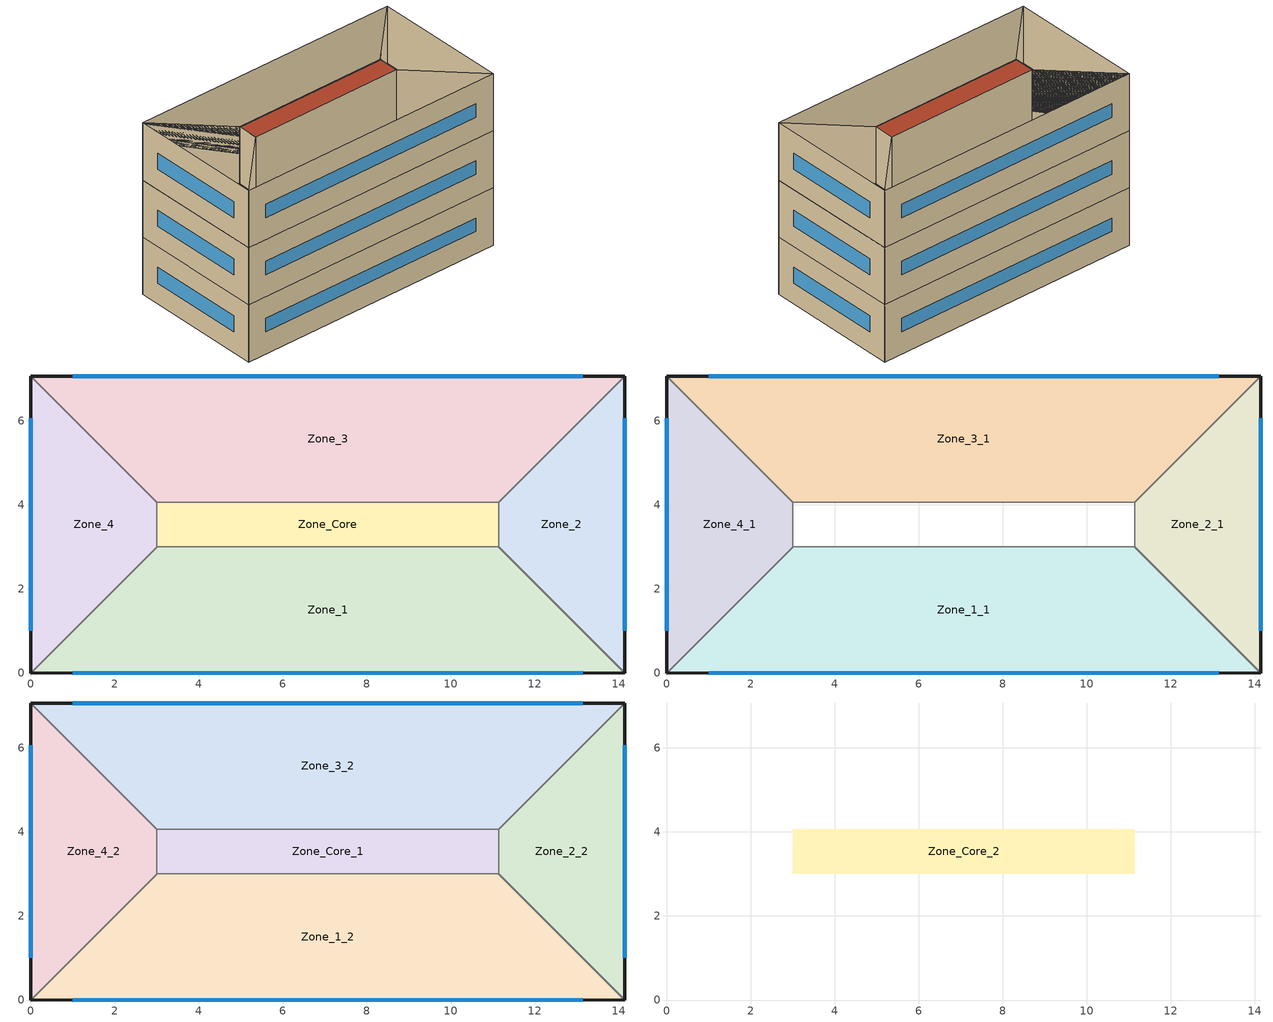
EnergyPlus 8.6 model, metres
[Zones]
Zone_1
 floor ground (Floor_Construction): 0,0 3,3 11.14,3 14.14,0 z0
 wall outside (EWall_Construction): 0,0 14.14,0 z0:3
 wall to Zone_Core (EWall_Construction): 3,3 11.14,3 z0:3
 wall to Zone_4 (EWall_Construction): 0,0 3,3 z0:3
 wall to Zone_2 (EWall_Construction): 14.14,0 11.14,3 z0:3
 window (Window_Construction): 1,0 13.14,0 z1.15:1.85
Zone_2
 floor ground (Floor_Construction): 11.14,3 11.14,4.07 14.14,7.07 14.14,0 z0
 wall outside (EWall_Construction): 14.14,0 14.14,7.07 z0:3
 wall to Zone_1 (EWall_Construction): 11.14,3 14.14,0 z0:3
 wall to Zone_Core (EWall_Construction): 11.14,3 11.14,4.07 z0:3
 wall to Zone_3 (EWall_Construction): 11.14,4.07 14.14,7.07 z0:3
 window (Window_Construction): 14.14,1 14.14,6.07 z1.08:1.92
Zone_3
 floor ground (Floor_Construction): 3,4.07 0,7.07 14.14,7.07 11.14,4.07 z0
 wall outside (EWall_Construction): 14.14,7.07 0,7.07 z0:3
 wall to Zone_Core (EWall_Construction): 3,4.07 11.14,4.07 z0:3
 wall to Zone_2 (EWall_Construction): 11.14,4.07 14.14,7.07 z0:3
 wall to Zone_4 (EWall_Construction): 3,4.07 0,7.07 z0:3
 window (Window_Construction): 13.14,7.07 1,7.07 z1.15:1.85
Zone_4
 floor ground (Floor_Construction): 0,0 0,7.07 3,4.07 3,3 z0
 wall outside (EWall_Construction): 0,7.07 0,0 z0:3
 wall to Zone_1 (EWall_Construction): 0,0 3,3 z0:3
 wall to Zone_3 (EWall_Construction): 3,4.07 0,7.07 z0:3
 wall to Zone_Core (EWall_Construction): 3,3 3,4.07 z0:3
 window (Window_Construction): 0,6.07 0,1 z1.08:1.92
Zone_Core
 floor ground (Floor_Construction): 11.14,4.07 11.14,3 3,3 3,4.07 z0
Zone_1_1
 floor ground (Floor_Construction): 0,0 3,3 11.14,3 14.14,0 z3
 wall outside (EWall_Construction): 0,0 14.14,0 z3:6
 wall to Zone_Core_1 (EWall_Construction): 3,3 11.14,3 z3:6
 wall to Zone_4_1 (EWall_Construction): 0,0 3,3 z3:6
 wall to Zone_2_1 (EWall_Construction): 14.14,0 11.14,3 z3:6
 window (Window_Construction): 1,0 13.14,0 z4.15:4.85
 roof outside (Roof_Construction): 0,0 14.14,0 11.14,3 3,3 z6
Zone_2_1
 floor ground (Floor_Construction): 11.14,3 11.14,4.07 14.14,7.07 14.14,0 z3
 wall outside (EWall_Construction): 14.14,0 14.14,7.07 z3:6
 wall to Zone_1_1 (EWall_Construction): 11.14,3 14.14,0 z3:6
 wall to Zone_Core_1 (EWall_Construction): 11.14,3 11.14,4.07 z3:6
 wall to Zone_3_1 (EWall_Construction): 11.14,4.07 14.14,7.07 z3:6
 window (Window_Construction): 14.14,1 14.14,6.07 z4.08:4.92
 roof outside (Roof_Construction): 11.14,3 14.14,0 14.14,7.07 11.14,4.07 z6
Zone_3_1
 floor ground (Floor_Construction): 3,4.07 0,7.07 14.14,7.07 11.14,4.07 z3
 wall outside (EWall_Construction): 14.14,7.07 0,7.07 z3:6
 wall to Zone_Core_1 (EWall_Construction): 3,4.07 11.14,4.07 z3:6
 wall to Zone_2_1 (EWall_Construction): 11.14,4.07 14.14,7.07 z3:6
 wall to Zone_4_1 (EWall_Construction): 3,4.07 0,7.07 z3:6
 window (Window_Construction): 13.14,7.07 1,7.07 z4.15:4.85
 roof outside (Roof_Construction): 3,4.07 11.14,4.07 14.14,7.07 0,7.07 z6
Zone_4_1
 floor ground (Floor_Construction): 0,0 0,7.07 3,4.07 3,3 z3
 wall outside (EWall_Construction): 0,7.07 0,0 z3:6
 wall to Zone_1_1 (EWall_Construction): 0,0 3,3 z3:6
 wall to Zone_3_1 (EWall_Construction): 3,4.07 0,7.07 z3:6
 wall to Zone_Core_1 (EWall_Construction): 3,3 3,4.07 z3:6
 window (Window_Construction): 0,6.07 0,1 z4.08:4.92
 roof outside (Roof_Construction): 0,0 3,3 3,4.07 0,7.07 z6
Zone_1_2
 floor ground (Floor_Construction): 0,0 3,3 11.14,3 14.14,0 z6
 wall outside (EWall_Construction): 0,0 14.14,0 z6:9
 wall to Zone_Core_2 (EWall_Construction): 3,3 11.14,3 z6:9
 wall to Zone_4_2 (EWall_Construction): 0,0 3,3 z6:9
 wall to Zone_2_2 (EWall_Construction): 14.14,0 11.14,3 z6:9
 window (Window_Construction): 1,0 13.14,0 z7.15:7.85
Zone_2_2
 floor ground (Floor_Construction): 11.14,3 11.14,4.07 14.14,7.07 14.14,0 z6
 wall outside (EWall_Construction): 14.14,0 14.14,7.07 z6:9
 wall to Zone_1_2 (EWall_Construction): 11.14,3 14.14,0 z6:9
 wall to Zone_Core_2 (EWall_Construction): 11.14,3 11.14,4.07 z6:9
 wall to Zone_3_2 (EWall_Construction): 11.14,4.07 14.14,7.07 z6:9
 window (Window_Construction): 14.14,1 14.14,6.07 z7.08:7.92
Zone_3_2
 floor ground (Floor_Construction): 3,4.07 0,7.07 14.14,7.07 11.14,4.07 z6
 wall outside (EWall_Construction): 14.14,7.07 0,7.07 z6:9
 wall to Zone_Core_2 (EWall_Construction): 3,4.07 11.14,4.07 z6:9
 wall to Zone_2_2 (EWall_Construction): 11.14,4.07 14.14,7.07 z6:9
 wall to Zone_4_2 (EWall_Construction): 3,4.07 0,7.07 z6:9
 window (Window_Construction): 13.14,7.07 1,7.07 z7.15:7.85
Zone_4_2
 floor ground (Floor_Construction): 0,0 0,7.07 3,4.07 3,3 z6
 wall outside (EWall_Construction): 0,7.07 0,0 z6:9
 wall to Zone_1_2 (EWall_Construction): 0,0 3,3 z6:9
 wall to Zone_3_2 (EWall_Construction): 3,4.07 0,7.07 z6:9
 wall to Zone_Core_2 (EWall_Construction): 3,3 3,4.07 z6:9
 window (Window_Construction): 0,6.07 0,1 z7.08:7.92
Zone_Core_1
 floor to Zone_Core (Floor_Construction): 11.14,4.07 11.14,3 3,3 3,4.07 z6
Zone_Core_2
 floor to Zone_Core_1 (Floor_Construction): 11.14,4.07 11.14,3 3,3 3,4.07 z9
 roof outside (Roof_Construction): 11.14,4.07 11.14,3 3,3 3,4.07 z9
[Building]
Building: North Axis {deg}=90; Terrain=Suburbs; Loads Convergence Tolerance Value=0.04; Temperature Convergence Tolerance Value {deltaC}=0.4; Solar Distribution=FullExterior; Maximum Number of Warmup Days=25
[SizingPeriod:WeatherFileDays]
WeatherSize: Begin Month=1; Begin Day of Month=1; End Month=12; End Day of Month=31; Day of Week for Start Day=Monday; Use Weather File Daylight Saving Period=Yes; Use Weather File Rain and Snow Indicators=Yes
[Material] Thermal Absorptance=0.9
Name | Roughness | Thickness {m} | Conductivity {W/m-K} | Density {kg/m3} | Specific Heat {J/kg-K} | Solar Absorptance | Visible Absorptance
Concrete_mat | Rough | 0.1 | 0.81 | 977 | 830 | 0.65 | 0.65
Plaster_mat | Rough | 0.015 | 0.16 | 600 | 1000 | 0.5 | 0.5
XPS INSULATION | VeryRough | 0.025 | 0.0432394 | 91.30524 | 836.8 | 0.5 | 0.5
[WindowMaterial:SimpleGlazingSystem]
Testwindow: U-Factor {W/m2-K}=0.351; Solar Heat Gain Coefficient=0.5; Visible Transmittance=0.2
[WindowMaterial:Blind]
BLIND: Slat Orientation=HORIZONTAL; Slat Width {m}=0.025; Slat Separation {m}=0.01875; Slat Thickness {m}=0.001; Slat Angle {deg}=45; Slat Conductivity {W/m-K}=0.1; Slat Beam Solar Transmittance=0; Front Side Slat Beam Solar Reflectance=0.7; Back Side Slat Beam Solar Reflectance=0.7; Slat Diffuse Solar Transmittance=0; Front Side Slat Diffuse Solar Reflectance=0.7; Back Side Slat Diffuse Solar Reflectance=0.7; Slat Beam Visible Transmittance=0; Front Side Slat Beam Visible Reflectance=0.5; Back Side Slat Beam Visible Reflectance=0.5; Slat Diffuse Visible Transmittance=0; Front Side Slat Diffuse Visible Reflectance=0.5; Back Side Slat Diffuse Visible Reflectance=0.5; Slat Infrared Hemispherical Transmittance=0; Front Side Slat Infrared Hemispherical Emissivity=0.9; Back Side Slat Infrared Hemispherical Emissivity=0.9; Blind to Glass Distance {m}=0.05; Blind Top Opening Multiplier=0.5; Blind Bottom Opening Multiplier=0.5; Blind Left Side Opening Multiplier=0; Blind Right Side Opening Multiplier=0; Minimum Slat Angle {deg}=0; Maximum Slat Angle {deg}=180
[Construction]
Roof_Construction; EWall_Construction; Floor_Construction: Plaster_mat, Concrete_mat, Plaster_mat, XPS INSULATION
Window_Construction: Testwindow
Int_Blind_Cons: Testwindow, BLIND
[WindowProperty:ShadingControl]
INCIDENT SOLAR ON BLIND: Shading Type=InteriorBlind; Construction with Shading=Int_Blind_Cons; Shading Control Type=OnIfHighSolarOnWindow; Setpoint {W/m2, W or deg C}=200; Shading Control Is Scheduled=NO; Glare Control Is Active=NO; Type of Slat Angle Control for Blinds=FixedSlatAngle
[Zone] Type=1; Ceiling Height {m}=autocalculate; Volume {m3}=autocalculate; Floor Area {m2}=autocalculate; Zone Inside Convection Algorithm=TARP
Name | Multiplier
Zone_1; Zone_2; Zone_3; Zone_4; Zone_Core; Zone_1_2; Zone_2_2; Zone_3_2; Zone_4_2; Zone_Core_2 | 1
Zone_1_1; Zone_2_1; Zone_3_1; Zone_4_1; Zone_Core_1 | 8
[Shading:Overhang] Height above Window or Door {m}=0; Tilt Angle from Window/Door {deg}=90; Left extension from Window/Door Width {m}=0; Right extension from Window/Door Width {m}=0
Name | Window or Door | Depth {m}
Test_overhang_N | North_Window | 0.585966
Test_overhang_S | South_Window | 0.585966
Test_overhang_E | East_Window | 0.701517
Test_overhang_W | West_Window | 0.701517
Test_overhang_N_1 | North_Window_1 | 0.585966
Test_overhang_S_1 | South_Window_1 | 0.585966
Test_overhang_E_1 | East_Window_1 | 0.701517
Test_overhang_W_1 | West_Window_1 | 0.701517
Test_overhang_N_2 | North_Window_2 | 0.585966
Test_overhang_S_2 | South_Window_2 | 0.585966
Test_overhang_E_2 | East_Window_2 | 0.701517
Test_overhang_W_2 | West_Window_2 | 0.701517
[Daylighting:Controls] Daylighting Method=SplitFlux; Lighting Control Type=Continuous; Minimum Input Power Fraction for Continuous or ContinuousOff Dimming Control=0.3; Minimum Light Output Fraction for Continuous or ContinuousOff Dimming Control=0.2; Number of Stepped Control Steps=1; Probability Lighting will be Reset When Needed in Manual Stepped Control=1; Glare Calculation Azimuth Angle of View Direction Clockwise from Zone y-Axis {deg}=15; Maximum Allowable Discomfort Glare Index=22; Fraction of Zone Controlled by Reference Point 1=1; Illuminance Setpoint at Reference Point 1 {lux}=300
Name | Zone | Glare Calculation Daylighting Reference Point | Daylighting Reference Point 1
Zone_1_DaylCtrl | Zone_1 | Zone_1_DaylRefPt1 | Zone_1_DaylRefPt1
Zone_2_DaylCtrl | Zone_2 | Zone_2_DaylRefPt1 | Zone_2_DaylRefPt1
Zone_3_DaylCtrl | Zone_3 | Zone_3_DaylRefPt1 | Zone_3_DaylRefPt1
Zone_4_DaylCtrl | Zone_4 | Zone_4_DaylRefPt1 | Zone_4_DaylRefPt1
Zone_1_1_DaylCtrl | Zone_1_1 | Zone_1_DaylRefPt1 | Zone_1_DaylRefPt1
Zone_2_1_DaylCtrl | Zone_2_1 | Zone_2_DaylRefPt1 | Zone_2_DaylRefPt1
Zone_3_1_DaylCtrl | Zone_3_1 | Zone_3_1_DaylRefPt1 | Zone_3_1_DaylRefPt1
Zone_4_1_DaylCtrl | Zone_4_1 | Zone_4_1_DaylRefPt1 | Zone_4_1_DaylRefPt1
[HVACTemplate:Thermostat]
Thermostat_test: Heating Setpoint Schedule=Always 20; Constant Heating Setpoint {C}=20; Cooling Setpoint Schedule=Always 24; Constant Cooling Setpoint {C}=24
[HVACTemplate:Zone:PTHP] Template Thermostat=Thermostat_test; Cooling Supply Air Flow Rate {m3/s}=autosize; Heating Supply Air Flow Rate {m3/s}=autosize; Zone Heating Sizing Factor=1.25; Zone Cooling Sizing Factor=1.15; Outdoor Air Method=Flow/Person; Outdoor Air Flow Rate per Person {m3/s}=0.00707; Outdoor Air Flow Rate per Zone Floor Area {m3/s-m2}=0.01; Supply Fan Operating Mode Schedule=Fan sch; Supply Fan Placement=DrawThrough; Supply Fan Total Efficiency=0.7; Supply Fan Delta Pressure {Pa}=75; Supply Fan Motor Efficiency=0.9; Cooling Coil Type=SingleSpeedDX; Heat Pump Heating Coil Type=SingleSpeedDXHeatPump; Heat Pump Heating Minimum Outdoor Dry-Bulb Temperature {C}=-8; Heat Pump Defrost Maximum Outdoor Dry-Bulb Temperature {C}=5; Heat Pump Defrost Strategy=ReverseCycle; Heat Pump Defrost Control=Timed; Heat Pump Defrost Time Period Fraction=0.058333; Supplemental Heating Coil Type=Electric; Supplemental Heating Coil Capacity {W}=autosize; Supplemental Heating Coil Maximum Outdoor Dry-Bulb Temperature {C}=21; Supplemental Gas Heating Coil Efficiency=0.8; Zone Cooling Design Supply Air Temperature Input Method=SupplyAirTemperature; Zone Cooling Design Supply Air Temperature {C}=14; Zone Cooling Design Supply Air Temperature Difference {deltaC}=11.11; Zone Heating Design Supply Air Temperature Input Method=SupplyAirTemperature; Zone Heating Design Supply Air Temperature {C}=50; Zone Heating Design Supply Air Temperature Difference {deltaC}=30
Name | Cooling Coil Rated Capacity {W} | Cooling Coil Rated Sensible Heat Ratio | Cooling Coil Rated COP {W/W} | Heat Pump Heating Coil Rated Capacity {W} | Heat Pump Heating Coil Rated COP {W/W} | Cooling Coil Gross Rated Total Capacity {W} | Cooling Coil Gross Rated Sensible Heat Ratio | Cooling Coil Gross Rated COP {W/W} | Heat Pump Heating Coil Gross Rated Capacity {W} | Heat Pump Heating Coil Gross Rated COP {W/W}
Zone_1; Zone_2; Zone_3; Zone_4; Zone_Core | autosize | autosize | 3 | autosize | 2.75
Zone_1_1; Zone_2_1; Zone_3_1; Zone_4_1; Zone_Core_1; Zone_1_2; Zone_2_2; Zone_3_2; Zone_4_2; Zone_Core_2 |  |  |  |  |  | autosize | autosize | 3 | autosize | 2.75
[Schedule:Compact]
Always 20: Through:12/31, For: AllDays, Until: 8:00, 5, Until 18:00, 20, Until 24:00, 5
Always 24: Through:12/31, For: AllDays, Until: 8:00, 40, Until 18:00, 24, Until 24:00, 40
Fan sch: Through:12/31, For: AllDays, Until: 8:00, 0, Until 18:00, 1, Until 24:00, 0
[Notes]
Orientation / Azimuth Nikhil
Azimuth	degree
